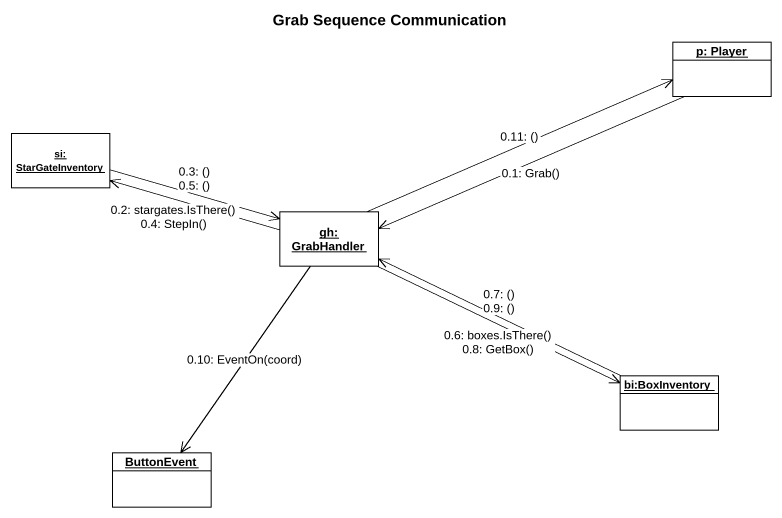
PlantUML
@startuml
title Grab Sequence Communication
hide circle
hide empty members
object "p: Player" as p_Player
object "si: StarGateInventory" as si_StarGateInventory
object "gh: GrabHandler" as gh_GrabHandler
object "bi:BoxInventory" as bi_BoxInventory
object ButtonEvent
p_Player -left-> gh_GrabHandler : 0.1: Grab()
gh_GrabHandler -left-> si_StarGateInventory : 0.2: stargates.IsThere()\n0.4: StepIn()
si_StarGateInventory -right-> gh_GrabHandler : 0.3: ()\n0.5: ()
gh_GrabHandler -right-> bi_BoxInventory : 0.6: boxes.IsThere()\n0.8: GetBox()
bi_BoxInventory -left-> gh_GrabHandler : 0.7: ()\n0.9: ()
gh_GrabHandler --> ButtonEvent : 0.10: EventOn(coord)
gh_GrabHandler -right-> p_Player : 0.11: ()
@enduml
